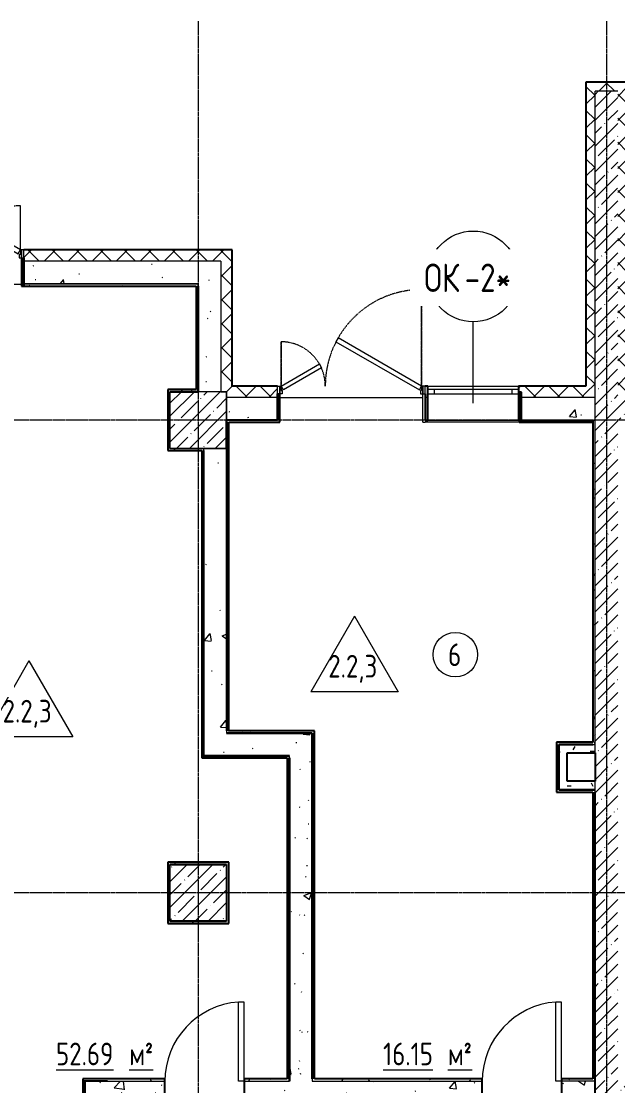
# Model space of a CAD drawing. Header units: millimetres. Extents: x -11854 to 4360091, y -19344 to 4989148.
# Drawn here: x 26381 to 31643, y 16847 to 26234 of the extents above; entities that cross this region are included whole.
import ezdxf

# ---------------------------------------------------------------- set-up
doc = ezdxf.new("R2010")
doc.units = ezdxf.units.MM
doc.linetypes.add('Линия сетки', pattern=[22.225, 12.7, -3.175, 3.175, -3.175])
doc.linetypes.add('Штрих', pattern=[6.35, 3.175, -3.175])
for name, color, linetype, lineweight in [('A-AREA-IDEN', 254, 'Continuous', 9), ('A-DOOR', 254, 'Continuous', 9), ('A-DOOR-FRAM', 254, 'Continuous', 18), ('A-FLOR', 254, 'Continuous', 9), ('A-GLAZ', 254, 'Continuous', 9), ('A-GLAZ-IDEN', 254, 'Continuous', 9), ('A-WALL', 254, 'Continuous', 9), ('S-GRID', 254, 'Continuous', 9)]:
    doc.layers.add(name, color=color, linetype=linetype, lineweight=lineweight)
doc.styles.add('ISOCPEUR', font='isocpeur.ttf', dxfattribs={"width": 0.8, "height": 200})
doc.styles.add('ISOCPEUR_1', font='isocpeur.ttf', dxfattribs={"width": 0.8, "height": 250})
doc.styles.add('ISOCPEUR_B', font='', dxfattribs={"width": 0.8, "height": 200})
doc.styles.add('ISOCPEUR_B_1', font='', dxfattribs={"width": 0.8, "height": 200})
doc.styles.get('ISOCPEUR_B').set_extended_font_data('ISOCPEUR', bold=True)
doc.styles.get('ISOCPEUR_B_1').set_extended_font_data('ISOCPEUR', bold=True)
pattern_1 = [(50, (542041.7, 20914.14), (728.7365, -63.7558), [76.2, -838.2]), (355, (542041.7, 20914.14), (-140.9716, 764.2276), [60.96, -670.56]), (100.451, (542102.4, 20908.8), (587.77, 700.46675), [64.76, -712.36]), (46.184, (542041.7, 21117.3), (1084.3162, -168.171), [114.3, -1257.3]), (96.636, (542132, 21103.3), (949.61, 989.7098), [97.14, -1068.54]), (351.184, (542041.7, 21117.3), (949.6206, 989.7012), [91.44, -1005.84]), (21, (542143.3, 21066.54), (606.4579, -409.06057), [76.2, -838.2]), (326, (542143.3, 21066.54), (247.2083, 736.7529), [60.96, -670.56]), (71.451, (542193.8, 21032.46), (853.66825, 327.6855), [64.76, -712.36]), (37.5, (542041.67, 20914.14), (12.35469, 338.22012), [6.706, -655.726, 6.706, -674.014, -673.1]), (37.5, (542041.67, 20914.14), (12.35469, 338.22012), [-1343.152, 6.706, -666.394]), (7.5, (542041.67, 20914.14), (267.27887, 400.72213), [6.706, -381.406, 6.706, -640.486, -256.54]), (7.5, (542041.67, 20914.14), (267.27887, 400.72213), [-1035.304, 6.706, -249.834]), (327.5, (541815.1, 20914.14), (542.36333, -22.91534), [6.706, -247.294, 6.706, -785.774, -1051.56]), (327.5, (541815.1, 20914.14), (542.36333, -22.91534), [-1046.48, 6.706, -1044.854]), (317.5, (541713.5, 20914.14), (592.51696, 101.7071), [6.706, -323.494, 6.706, -519.582, -746.76]), (317.5, (541713.5, 20914.14), (592.51696, 101.7071), [-856.488, 6.706, -740.054])]
pattern_2 = [(45, (542041.67, 20914.14), (-106.066017, 106.066017), []), (135, (542041.67, 20914.14), (-106.066017, -106.066017), [])]
pattern_3 = [(45, (542041.67, 20914.14), (-114.049253, 114.049253), []), (45, (542155.72, 20914.14), (-114.049253, 114.049253), [201.613, -40.323, 3.353, -36.97])]
pattern_4 = [(0, (542041.67, 20914.14), (406.4, 101.6), [33.528, -271.272, 33.528, -271.272, -1625.6]), (0, (542041.67, 20914.14), (406.4, 101.6), [-609.6, 33.528, -576.072, 33.528, -271.272, -711.2]), (0, (542041.67, 20914.14), (406.4, 101.6), [-1524, 33.528, -169.672, 33.528, -474.472]), (120, (542194.07, 20964.94), (-291.188181, 301.152724), [33.528, -271.272, 33.528, -1896.872]), (120, (542194.07, 20964.94), (-291.188181, 301.152724), [-338.328, -271.272, 33.528, -576.072, -1016]), (120, (542194.07, 20964.94), (-291.188181, 301.152724), [-1219.2, 33.528, -271.272, 33.528, -677.672]), (120, (542194.07, 20964.94), (-291.188181, 301.152724), [-1557.528, -169.672, 33.528, -474.472]), (240, (542244.87, 21168.14), (-115.211819, -402.752724), [33.528, -271.272, 33.528, -1896.872]), (240, (542244.87, 21168.14), (-115.211819, -402.752724), [-338.328, -271.272, 33.528, -576.072, -1016]), (240, (542244.87, 21168.14), (-115.211819, -402.752724), [-1219.2, 33.528, -271.272, 33.528, -677.672]), (240, (542244.87, 21168.14), (-115.211819, -402.752724), [-1557.528, -169.672, 33.528, -474.472])]

# ---------------------------------------------------------------- blocks, each defined once
blk = doc.blocks.new('Одиночные-Щитовые - Дверной блок внутренний глухой ДГ 21х7 Л-4429184-1В')
at = {"layer": 'A-DOOR', "lineweight": 18}
for p, q in [((299, 100), (299, 798.1)), ((350, 798.1), (299, 798.1)), ((350, 100), (350, 798.1)), ((350, 100), (299, 100))]:
    blk.add_line(p, q, dxfattribs=at)
at = {"layer": 'A-DOOR'}
blk.add_arc((350, 100), 700, 94.17811, 180, dxfattribs=at)
blk = doc.blocks.new('Дверь_Двупольная_внутренняя ПВХ профиль - Дверной блок наружный металлический остекленный ДНМО 24х13 Л-6073768-1В')
at = {"layer": 'A-DOOR', "linetype": 'Штрих'}
for p, q in [((618, 1000), (618, 150)), ((-618, 540), (-618, 150))]:
    blk.add_line(p, q, dxfattribs=at)
at = {"layer": 'A-DOOR'}
for p, q in [((620, 1000), (618, 1000)), ((-620, 540), (-618, 540)), ((-650, 150), (-630, 150)), ((-650, 80), (-650, 150)), ((-630, 150), (-630, 80)), ((-618, 150), (-620, 150)), ((618, 150), (620, 150)), ((650, 150), (630, 150)), ((630, 150), (630, 80)), ((650, 80), (650, 150)), ((-630, 80), (-650, 80)), ((630, 80), (650, 80))]:
    blk.add_line(p, q, dxfattribs=at)
at = {"layer": 'A-DOOR', "linetype": 'Штрих', "lineweight": 18}
for p, q in [((620, 150), (620, 1000)), ((-620, 150), (-620, 540))]:
    blk.add_line(p, q, dxfattribs=at)
at = {"layer": 'A-DOOR', "lineweight": 18}
for p, q in [((-116.1, 575), (-136.1, 540.4)), ((620, 150), (-116.1, 575)), ((-136.1, 540.4), (600, 115.4)), ((-620, 150), (-282.3, 345)), ((-262.3, 310.4), (-600, 115.4)), ((-282.3, 345), (-262.3, 310.4)), ((-600, 115.4), (-620, 150)), ((600, 115.4), (620, 150))]:
    blk.add_line(p, q, dxfattribs=at)
at = {"layer": 'A-DOOR', "linetype": 'Штрих'}
for centre, radius, start, end in [((620, 150), 850, 90, 180), ((-620, 150), 390, 360, 90)]:
    blk.add_arc(centre, radius, start, end, dxfattribs=at)
at = {"layer": 'A-DOOR-FRAM'}
for p, q in [((-630, 150), (-620, 150)), ((-630, 80), (-630, 150)), ((-620, 150), (-620, 110)), ((-620, 110), (-610, 110)), ((-610, 110), (-610, 80)), ((620, 110), (610, 110)), ((610, 110), (610, 80)), ((630, 150), (620, 150)), ((620, 150), (620, 110)), ((630, 80), (630, 150)), ((-610, 80), (-630, 80)), ((610, 80), (630, 80))]:
    blk.add_line(p, q, dxfattribs=at)
blk = doc.blocks.new('Окно 1800х800 - ОК 800Х1800_ОК-3_1 _ВНУТРЕННИЕ ОКНА_ EI 31 _-7438692-1В')
at = {"layer": 'A-GLAZ', "lineweight": 18}
for p, q in [((-215, 120), (-275, 120)), ((-215, 80), (-215, 120)), ((525, 120), (465, 120)), ((465, 120), (465, 80)), ((-275, 80), (-215, 80)), ((465, 80), (525, 80))]:
    blk.add_line(p, q, dxfattribs=at)
at = {"layer": 'A-GLAZ'}
for p, q in [((-215, 80), (-215, 120)), ((465, 120), (-215, 120)), ((465, 120), (465, 80)), ((-215, 80), (465, 80))]:
    blk.add_line(p, q, dxfattribs=at)
blk = doc.blocks.new('Дверь_Двупольная_внутренняя ПВХ профиль - Дверной блок наружный металлический остекленный ДНМО 24х13-6796592-1В')
at = {"layer": 'A-DOOR'}
for p, q in [((-630, -80), (-650, -80)), ((-650, -80), (-650, -150)), ((-630, -150), (-630, -80)), ((630, -150), (630, -80)), ((630, -80), (650, -80)), ((650, -80), (650, -150)), ((-650, -150), (-630, -150)), ((-618, -150), (-620, -150)), ((618, -150), (620, -150)), ((650, -150), (630, -150)), ((-620, -540), (-618, -540)), ((620, -1000), (618, -1000))]:
    blk.add_line(p, q, dxfattribs=at)
at = {"layer": 'A-DOOR', "lineweight": 18}
for p, q in [((-600, -115.4), (-620, -150)), ((-620, -150), (-282.3, -345)), ((-262.3, -310.4), (-600, -115.4)), ((-136.1, -540.4), (600, -115.4)), ((620, -150), (-116.1, -575)), ((600, -115.4), (620, -150)), ((-282.3, -345), (-262.3, -310.4)), ((-116.1, -575), (-136.1, -540.4))]:
    blk.add_line(p, q, dxfattribs=at)
at = {"layer": 'A-DOOR', "linetype": 'Штрих', "lineweight": 18}
for p, q in [((-620, -150), (-620, -540)), ((620, -150), (620, -1000))]:
    blk.add_line(p, q, dxfattribs=at)
at = {"layer": 'A-DOOR', "linetype": 'Штрих'}
for p, q in [((-618, -540), (-618, -150)), ((618, -1000), (618, -150))]:
    blk.add_line(p, q, dxfattribs=at)
for centre, radius, start, end in [((-620, -150), 390, 270, 0), ((620, -150), 850, 180, 270)]:
    blk.add_arc(centre, radius, start, end, dxfattribs=at)
at = {"layer": 'A-DOOR-FRAM'}
for p, q in [((-630, -80), (-630, -150)), ((-610, -80), (-630, -80)), ((-610, -110), (-610, -80)), ((610, -80), (630, -80)), ((610, -110), (610, -80)), ((630, -80), (630, -150)), ((-630, -150), (-620, -150)), ((-620, -150), (-620, -110)), ((-620, -110), (-610, -110)), ((620, -110), (610, -110)), ((620, -150), (620, -110)), ((630, -150), (620, -150))]:
    blk.add_line(p, q, dxfattribs=at)
blk = doc.blocks.new('АР-Марка-Помещения-Этаж_Секция_Номер - Номер-1294543-1В')
at = {"layer": 'A-AREA-IDEN'}
blk.add_circle((0, 1.219), 1.965, dxfattribs=at)
blk = doc.blocks.new('Марка окна - Марка окна-2857-1В')
at = {"layer": 'A-GLAZ-IDEN'}
blk.add_circle((0, 0), 4.001, dxfattribs=at)
blk = doc.blocks.new('МАРКА ПОМЕЩЕНИЯ - ПОЛЫ - МАРКА ПОМЕЩЕНИЯ - ПОЛЫ-6348053-1В')
at = {"layer": 'A-AREA-IDEN'}
for p, q in [((0, 4.233), (-3.855, -2.444)), ((0, 4.233), (3.855, -2.444)), ((3.855, -2.444), (-3.855, -2.444))]:
    blk.add_line(p, q, dxfattribs=at)

msp = doc.modelspace()

# ---------------------------------------------------------------- hatches: boundary and pattern name
at = {"layer": 'A-WALL'}
h = msp.add_hatch(dxfattribs=at)
h.set_pattern_fill('FP_4', color=8, style=0, pattern_type=2)
h.set_pattern_definition(pattern_2)
h.paths.add_polyline_path([(31362.5, 22917.4), (31442.5, 22917.4), (31442.5, 25617.1), (31642.5, 25617.1), (31642.5, 25697.1), (31362.5, 25697.1), (31362.5, 23017.4)])
h = msp.add_hatch(dxfattribs=at)
h.set_pattern_fill('FP_4', color=8, style=0, pattern_type=2)
h.set_pattern_definition(pattern_2)
h.paths.add_polyline_path([(31722.5, 22917.4), (31722.5, 25697.1), (31642.5, 25697.1), (31642.5, 22917.4)])
h = msp.add_hatch(dxfattribs=at)
h.set_pattern_fill('FP_2', color=8, style=0, pattern_type=2)
h.set_pattern_definition(pattern_3)
h.paths.add_polyline_path([(31642.5, 22717.4), (31642.5, 25617.1), (31442.5, 25617.1), (31442.5, 22717.4)])
h = msp.add_hatch(dxfattribs=at)
h.set_pattern_fill('FP_4', color=8, style=0, pattern_type=2)
h.set_pattern_definition(pattern_2)
h.paths.add_polyline_path([(28142.6, 24117.4), (28142.6, 24217.4), (26402.6, 24217.4), (26402.6, 24117.4), (27942.6, 24117.4)])
h.paths.add_polyline_path([(25102.6, 24117.4), (25102.6, 24217.4), (24042.6, 24217.4), (24042.6, 24117.4), (24687.2, 24117.4)])
h.paths.add_polyline_path([(22242.6, 24117.4), (22242.6, 24217.4), (21742.6, 24217.4), (21742.6, 24117.4), (22165, 24117.4)])
h = msp.add_hatch(dxfattribs=at)
h.set_pattern_fill('FP_5', color=8, style=0, pattern_type=2)
h.set_pattern_definition(pattern_4)
h.paths.add_polyline_path([(26402.6, 23897.4), (26402.6, 24147.4), (26382.6, 24147.4), (26382.6, 23897.4)])
h.paths.add_polyline_path([(26402.6, 24217.4), (26402.6, 24217.4), (26382.6, 24217.4)])
h = msp.add_hatch(dxfattribs=at)
h.set_pattern_fill('FP_4', color=8, style=0, pattern_type=2)
h.set_pattern_definition(pattern_2)
h.paths.add_polyline_path([(28242.6, 23017.4), (28242.6, 24217.4), (28142.6, 24217.4), (28142.6, 23017.4)])
h = msp.add_hatch(dxfattribs=at)
h.set_pattern_fill('FP_1', color=8, style=0, pattern_type=2)
h.set_pattern_definition(pattern_1)
h.paths.add_polyline_path([(27942.6, 23917.4), (27942.6, 24117.4), (26402.6, 24117.4), (26402.6, 23917.4), (27438.8, 23917.4)])
h.paths.add_polyline_path([(25102.6, 23917.4), (25102.6, 24117.4), (24042.6, 24117.4), (24042.6, 23917.4), (24687.2, 23917.4)])
h.paths.add_polyline_path([(22242.6, 23917.4), (22242.6, 24117.4), (21942.6, 24117.4), (21942.6, 23917.4)])
h = msp.add_hatch(dxfattribs=at)
h.set_pattern_fill('FP_1', color=8, style=0, pattern_type=2)
h.set_pattern_definition(pattern_1)
h.paths.add_polyline_path([(28142.6, 22967.4), (28142.6, 24117.4), (27942.6, 24117.4), (27942.6, 22967.4)])
h = msp.add_hatch(dxfattribs=at)
h.set_pattern_fill('FP_5', color=8, style=0, pattern_type=2)
h.set_pattern_definition(pattern_4)
h.paths.add_polyline_path([(27922.6, 23897.4), (27942.6, 23897.4), (27942.6, 23917.4), (26402.6, 23917.4), (26402.6, 23897.4), (27438.8, 23897.4)])
h.paths.add_polyline_path([(24228.7, 23897.4), (25102.6, 23897.4), (25102.6, 23917.4), (24042.6, 23917.4), (24042.6, 23897.4)])
h.paths.add_polyline_path([(22242.6, 23897.4), (22242.6, 23917.4), (21942.6, 23917.4), (21942.6, 23897.4), (21962.6, 23897.4)])
h = msp.add_hatch(dxfattribs=at)
h.set_pattern_fill('FP_5', color=8, style=0, pattern_type=2)
h.set_pattern_definition(pattern_4)
h.paths.add_polyline_path([(27922.6, 22967.4), (27942.6, 22967.4), (27942.6, 23897.4), (27922.6, 23897.4), (27922.6, 22987.4)])
h = msp.add_hatch(dxfattribs=at)
h.set_pattern_fill('FP_4', color=8, style=0, pattern_type=2)
h.set_pattern_definition(pattern_2)
h.paths.add_polyline_path([(30767.6, 22917.4), (31362.5, 22917.4), (31362.5, 23017.4), (30767.6, 23017.4)])
h.paths.add_polyline_path([(29967.6, 22917.4), (29967.6, 23017.4), (29942.6, 23017.4), (29942.6, 22917.4)])
h.paths.add_polyline_path([(28192.5, 22917.4), (28642.6, 22917.4), (28642.6, 23017.4), (28142.6, 23017.4), (28142.6, 22967.4), (28192.5, 22967.4)])
h = msp.add_hatch(dxfattribs=at)
h.set_pattern_fill('FP_5', color=8, style=0, pattern_type=2)
h.set_pattern_definition(pattern_4)
h.paths.add_polyline_path([(27692.5, 22967.4), (27922.6, 22967.4), (27922.6, 22987.4), (27672.5, 22987.4), (27672.5, 22967.4)])
h = msp.add_hatch(dxfattribs=at)
h.set_pattern_fill('FP_5', color=8, style=0, pattern_type=2)
h.set_pattern_definition(pattern_4)
h.paths.add_polyline_path([(27692.5, 22447.4), (27692.5, 22967.4), (27672.5, 22967.4), (27672.5, 22447.4)])
h = msp.add_hatch(dxfattribs=at)
h.set_pattern_fill('FP_2', color=8, style=0, pattern_type=2)
h.set_pattern_definition(pattern_3)
h.paths.add_polyline_path([(28192.5, 22467.4), (28192.5, 22967.4), (27692.5, 22967.4), (27692.5, 22467.4), (27992.5, 22467.4)])
h = msp.add_hatch(dxfattribs=at)
h.set_pattern_fill('FP_1', color=8, style=0, pattern_type=2)
h.set_pattern_definition(pattern_1)
h.paths.add_polyline_path([(30767.6, 22717.4), (31442.5, 22717.4), (31442.5, 22917.4), (30767.6, 22917.4)])
h.paths.add_polyline_path([(29942.6, 22717.4), (29967.6, 22717.4), (29967.6, 22917.4), (29942.6, 22917.4)])
h.paths.add_polyline_path([(28192.5, 22717.4), (28642.6, 22717.4), (28642.6, 22917.4), (28192.5, 22917.4), (28192.5, 22761.2)])
h = msp.add_hatch(dxfattribs=at)
h.set_pattern_fill('FP_5', color=8, style=0, pattern_type=2)
h.set_pattern_definition(pattern_4)
h.paths.add_polyline_path([(28642.6, 22697.4), (28662.6, 22697.4), (28662.6, 22947.4), (28642.6, 22947.4), (28642.6, 22717.4)])
h = msp.add_hatch(dxfattribs=at)
h.set_pattern_fill('FP_5', color=8, style=0, pattern_type=2)
h.set_pattern_definition(pattern_4)
h.paths.add_polyline_path([(30772.6, 22697.4), (30792.6, 22697.4), (30792.6, 22962.4), (30772.6, 22962.4)])
h = msp.add_hatch(dxfattribs=at)
h.set_pattern_fill('FP_2', color=8, style=0, pattern_type=2)
h.set_pattern_definition(pattern_3)
h.paths.add_polyline_path([(35267.6, 22717.4), (35642.6, 22717.4), (35642.6, 22917.4), (35192.6, 22917.4), (35192.6, 22717.4)])
h.paths.add_polyline_path([(33542.6, 22717.4), (33792.6, 22717.4), (33792.6, 22917.4), (31642.5, 22917.4), (31642.5, 22717.4), (33342.6, 22717.4)])
h = msp.add_hatch(dxfattribs=at)
h.set_pattern_fill('FP_5', color=8, style=0, pattern_type=2)
h.set_pattern_definition(pattern_4)
h.paths.add_polyline_path([(31422.6, 22697.4), (31422.6, 22717.4), (30792.6, 22717.4), (30792.6, 22697.4), (31107.5, 22697.4)])
h.paths.add_polyline_path([(28642.6, 22697.4), (28642.6, 22717.4), (28192.5, 22717.4), (28192.5, 22697.4), (28356, 22697.4)])
h = msp.add_hatch(dxfattribs=at)
h.set_pattern_fill('FP_5', color=8, style=0, pattern_type=2)
h.set_pattern_definition(pattern_4)
h.paths.add_polyline_path([(31442.6, 19857.4), (31442.6, 22717.4), (31422.6, 22717.4), (31422.6, 19857.4)])
h = msp.add_hatch(dxfattribs=at)
h.set_pattern_fill('FP_2', color=8, style=0, pattern_type=2)
h.set_pattern_definition(pattern_3)
h.paths.add_polyline_path([(31642.6, 16887.4), (31642.6, 22717.4), (31442.6, 22717.4), (31442.6, 16887.4)])
h = msp.add_hatch(dxfattribs=at)
h.set_pattern_fill('FP_5', color=8, style=0, pattern_type=2)
h.set_pattern_definition(pattern_4)
h.paths.add_polyline_path([(28212.5, 19977.4), (28212.5, 22697.4), (28192.5, 22697.4), (28192.5, 19977.4)])
h = msp.add_hatch(dxfattribs=at)
h.set_pattern_fill('FP_5', color=8, style=0, pattern_type=2)
h.set_pattern_definition(pattern_4)
h.paths.add_polyline_path([(27972.5, 22447.4), (27992.5, 22447.4), (27992.5, 22467.4), (27692.5, 22467.4), (27692.5, 22447.4)])
h = msp.add_hatch(dxfattribs=at)
h.set_pattern_fill('FP_5', color=8, style=0, pattern_type=2)
h.set_pattern_definition(pattern_4)
h.paths.add_polyline_path([(27972.5, 19737.4), (27992.5, 19737.4), (27992.5, 22447.4), (27972.5, 22447.4), (27972.5, 20282.7)])
h = msp.add_hatch(dxfattribs=at)
h.set_pattern_fill('FP_1', color=8, style=0, pattern_type=2)
h.set_pattern_definition(pattern_1)
h.paths.add_polyline_path([(28192.5, 19757.4), (28192.5, 22467.4), (27992.5, 22467.4), (27992.5, 19757.4)])
h = msp.add_hatch(dxfattribs=at)
h.set_pattern_fill('FP_5', color=8, style=0, pattern_type=2)
h.set_pattern_definition(pattern_4)
h.paths.add_polyline_path([(28947.3, 19957.4), (28947.3, 19977.4), (28192.5, 19977.4), (28192.5, 19957.4)])
h = msp.add_hatch(dxfattribs=at)
h.set_pattern_fill('FP_1', color=8, style=0, pattern_type=2)
h.set_pattern_definition(pattern_1)
h.paths.add_polyline_path([(28947.3, 19757.4), (28947.3, 19957.4), (28192.5, 19957.4), (28192.5, 19757.4), (28747.3, 19757.4)])
h = msp.add_hatch(dxfattribs=at)
h.set_pattern_fill('FP_5', color=8, style=0, pattern_type=2)
h.set_pattern_definition(pattern_4)
h.paths.add_polyline_path([(28947.3, 16907.4), (28967.3, 16907.4), (28967.3, 19977.4), (28947.3, 19977.4), (28947.3, 17308.5)])
h = msp.add_hatch(dxfattribs=at)
h.set_pattern_fill('FP_5', color=8, style=0, pattern_type=2)
h.set_pattern_definition(pattern_4)
h.paths.add_polyline_path([(31102.3, 19437.4), (31122.3, 19437.4), (31122.3, 19857.4), (31102.3, 19857.4)])
h = msp.add_hatch(dxfattribs=at)
h.set_pattern_fill('FP_5', color=8, style=0, pattern_type=2)
h.set_pattern_definition(pattern_4)
h.paths.add_polyline_path([(31442.6, 19782.4), (31442.6, 19857.4), (31122.3, 19857.4), (31122.3, 19782.4), (31197.3, 19782.4)])
h = msp.add_hatch(dxfattribs=at)
h.set_pattern_fill('FP_5', color=8, style=0, pattern_type=2)
h.set_pattern_definition(pattern_4)
h.paths.add_polyline_path([(28747.3, 19737.4), (28747.3, 19757.4), (27992.5, 19757.4), (27992.5, 19737.4), (28727.3, 19737.4)])
h = msp.add_hatch(dxfattribs=at)
h.set_pattern_fill('FP_5', color=8, style=0, pattern_type=2)
h.set_pattern_definition(pattern_4)
h.paths.add_polyline_path([(28727.3, 16887.4), (28747.3, 16887.4), (28747.3, 19737.4), (28727.3, 19737.4), (28727.3, 16907.4)])
h = msp.add_hatch(dxfattribs=at)
h.set_pattern_fill('FP_1', color=8, style=0, pattern_type=2)
h.set_pattern_definition(pattern_1)
h.paths.add_polyline_path([(28947.3, 16887.4), (28947.3, 19757.4), (28747.3, 19757.4), (28747.3, 16887.4)])
h = msp.add_hatch(dxfattribs=at)
h.set_pattern_fill('FP_5', color=8, style=0, pattern_type=2)
h.set_pattern_definition(pattern_4)
h.paths.add_polyline_path([(31197.3, 19457.4), (31197.3, 19782.4), (31122.3, 19782.4), (31122.3, 19457.4)])
h = msp.add_hatch(dxfattribs=at)
h.set_pattern_fill('FP_5', color=8, style=0, pattern_type=2)
h.set_pattern_definition(pattern_4)
h.paths.add_polyline_path([(31442.6, 19457.4), (31442.6, 19532.4), (31197.3, 19532.4), (31197.3, 19457.4)])
h = msp.add_hatch(dxfattribs=at)
h.set_pattern_fill('FP_5', color=8, style=0, pattern_type=2)
h.set_pattern_definition(pattern_4)
h.paths.add_polyline_path([(31422.6, 16887.4), (31442.6, 16887.4), (31442.6, 19437.4), (31422.6, 19437.4), (31422.6, 16907.4)])
h = msp.add_hatch(dxfattribs=at)
h.set_pattern_fill('FP_5', color=8, style=0, pattern_type=2)
h.set_pattern_definition(pattern_4)
h.paths.add_polyline_path([(27692.5, 18277.4), (27692.5, 18817.4), (27672.5, 18817.4), (27672.5, 18277.4)])
h = msp.add_hatch(dxfattribs=at)
h.set_pattern_fill('FP_5', color=8, style=0, pattern_type=2)
h.set_pattern_definition(pattern_4)
h.paths.add_polyline_path([(28192.5, 18797.4), (28192.5, 18817.4), (27692.5, 18817.4), (27692.5, 18797.4)])
h = msp.add_hatch(dxfattribs=at)
h.set_pattern_fill('FP_2', color=8, style=0, pattern_type=2)
h.set_pattern_definition(pattern_3)
h.paths.add_polyline_path([(28192.5, 18297.4), (28192.5, 18797.4), (27692.5, 18797.4), (27692.5, 18297.4)])
h = msp.add_hatch(dxfattribs=at)
h.set_pattern_fill('FP_5', color=8, style=0, pattern_type=2)
h.set_pattern_definition(pattern_4)
h.paths.add_polyline_path([(28212.5, 18277.4), (28212.5, 18297.4), (27692.5, 18297.4), (27692.5, 18277.4)])
h = msp.add_hatch(dxfattribs=at)
h.set_pattern_fill('FP_5', color=8, style=0, pattern_type=2)
h.set_pattern_definition(pattern_4)
h.paths.add_polyline_path([(28727.3, 16887.4), (28727.3, 16907.4), (28347.6, 16907.4), (28347.6, 16887.4)])
h.paths.add_polyline_path([(26922.6, 16887.4), (27647.6, 16887.4), (27647.6, 16907.4), (26922.6, 16907.4)])
h = msp.add_hatch(dxfattribs=at)
h.set_pattern_fill('FP_5', color=8, style=0, pattern_type=2)
h.set_pattern_definition(pattern_4)
h.paths.add_polyline_path([(31422.6, 16887.4), (31422.6, 16907.4), (31147.5, 16907.4), (31147.5, 16887.4)])
h.paths.add_polyline_path([(30447.5, 16887.4), (30447.5, 16907.4), (28947.3, 16907.4), (28947.3, 16887.4), (29273.1, 16887.4)])
h = msp.add_hatch(dxfattribs=at)
h.set_pattern_fill('FP_5', color=8, style=0, pattern_type=2)
h.set_pattern_definition(pattern_4)
h.paths.add_polyline_path([(26942.6, 14947.4), (26942.6, 16887.4), (26922.6, 16887.4), (26922.6, 14947.4)])
h = msp.add_hatch(dxfattribs=at)
h.set_pattern_fill('FP_1', color=8, style=0, pattern_type=2)
h.set_pattern_definition(pattern_1)
h.paths.add_polyline_path([(27142.6, 14947.4), (27142.6, 16887.4), (26942.6, 16887.4), (26942.6, 14947.4)])
h = msp.add_hatch(dxfattribs=at)
h.set_pattern_fill('FP_1', color=8, style=0, pattern_type=2)
h.set_pattern_definition(pattern_1)
h.paths.add_polyline_path([(29947.5, 16687.4), (30447.5, 16687.4), (30447.5, 16887.4), (28347.6, 16887.4), (28347.6, 16687.4), (29747.5, 16687.4)])
h.paths.add_polyline_path([(31442.6, 16687.4), (31442.6, 16887.4), (31147.5, 16887.4), (31147.5, 16687.4)])
h.paths.add_polyline_path([(27422.6, 16687.4), (27647.6, 16687.4), (27647.6, 16887.4), (27142.6, 16887.4), (27142.6, 16687.4), (27347.6, 16687.4)])
h = msp.add_hatch(dxfattribs=at)
h.set_pattern_fill('FP_2', color=8, style=0, pattern_type=2)
h.set_pattern_definition(pattern_3)
h.paths.add_polyline_path([(35642.6, 16687.4), (35642.6, 16887.4), (31442.6, 16887.4), (31442.6, 16687.4), (35542.5, 16687.4)])

# ---------------------------------------------------------------- linework, layer by layer
at = {"layer": 'A-FLOR', "color": 8}
for p, q in [((25122.6, 23916.4), (26382.6, 23915.9)), ((28662.6, 22917.5), (29922.6, 22917.5)), ((28662.6, 22917.4), (29922.6, 22917.4)), ((31442.4, 19782.4), (31442.4, 19532.4))]:
    msp.add_line(p, q, dxfattribs=at)
at = {"layer": 'A-GLAZ-IDEN', "color": 8}
msp.add_line((30367.6, 22867.4), (30366.6, 23583.8), dxfattribs=at)
at = {"layer": 'A-WALL', "color": 8, "lineweight": 25}
for p, q in [((31362.5, 25697.1), (31362.5, 23017.4)), ((31722.5, 25697.1), (31362.5, 25697.1)), ((28242.6, 24217.4), (26402.6, 24217.4)), ((28242.6, 23017.4), (28242.6, 24217.4)), ((26382.6, 24147.4), (26382.6, 23897.4)), ((26402.6, 24147.4), (26402.6, 23897.4)), ((26402.6, 23897.4), (26402.6, 24147.4)), ((26382.6, 23897.4), (26402.6, 23897.4)), ((26402.6, 23897.4), (27922.6, 23897.4)), ((27922.6, 23897.4), (27922.6, 22987.4)), ((27942.6, 23897.4), (27942.6, 22967.4)), ((27942.6, 22967.4), (27942.6, 23897.4)), ((28642.6, 23017.4), (28242.6, 23017.4)), ((29967.6, 23017.4), (29942.6, 23017.4)), ((29967.6, 22717.4), (29967.6, 23017.4)), ((31362.5, 23017.4), (30767.6, 23017.4)), ((30767.6, 23017.4), (30767.6, 22717.4)), ((27922.6, 22987.4), (27672.5, 22987.4)), ((27672.5, 22987.4), (27672.5, 22447.4)), ((27942.6, 22967.4), (27692.5, 22967.4)), ((27692.5, 22967.4), (27942.6, 22967.4)), ((28642.6, 22717.4), (28642.6, 22947.4)), ((28642.6, 22947.4), (28642.6, 22717.4)), ((28662.6, 22697.4), (28662.6, 22947.4)), ((29942.6, 22947.4), (29942.6, 22717.4)), ((30792.6, 22962.4), (30772.6, 22962.4)), ((30772.6, 22962.4), (30772.6, 22697.4)), ((30792.6, 22717.4), (30792.6, 22962.4)), ((28192.5, 22467.4), (28192.5, 22717.4)), ((28642.6, 22717.4), (28192.5, 22717.4)), ((28192.5, 22717.4), (28192.5, 19977.4)), ((29942.6, 22717.4), (29967.6, 22717.4)), ((30767.6, 22717.4), (31422.6, 22717.4)), ((31422.6, 22717.4), (31422.6, 19877.4)), ((28212.5, 22697.4), (28662.6, 22697.4)), ((28212.5, 19977.4), (28212.5, 22697.4)), ((30772.6, 22697.4), (31422.6, 22697.4)), ((27672.5, 22447.4), (27972.5, 22447.4)), ((27972.5, 22447.4), (27972.5, 19737.4)), ((27992.5, 19757.4), (27992.5, 22447.4)), ((28947.3, 19957.4), (28192.5, 19957.4)), ((28192.5, 19957.4), (28947.3, 19957.4)), ((28967.3, 19977.4), (28212.5, 19977.4)), ((28947.3, 16907.4), (28947.3, 19957.4)), ((28947.3, 19957.4), (28947.3, 16907.4)), ((28967.3, 16907.4), (28967.3, 19977.4)), ((31422.6, 19877.4), (31102.3, 19877.4)), ((31102.3, 19877.4), (31102.3, 19437.4)), ((31422.6, 19857.4), (31122.3, 19857.4)), ((31122.3, 19857.4), (31122.3, 19457.4)), ((31122.3, 19857.4), (31422.6, 19857.4)), ((31122.3, 19457.4), (31122.3, 19857.4)), ((27972.5, 19737.4), (28727.3, 19737.4)), ((27992.5, 19757.4), (28747.3, 19757.4)), ((28747.3, 19757.4), (27992.5, 19757.4)), ((28727.3, 19737.4), (28727.3, 16907.4)), ((28747.3, 19737.4), (28747.3, 16887.4)), ((28747.3, 16887.4), (28747.3, 19737.4)), ((31197.3, 19782.4), (31442.6, 19782.4)), ((31197.3, 19532.4), (31197.3, 19782.4)), ((31442.6, 19782.4), (31442.6, 19532.4)), ((31442.6, 19532.4), (31197.3, 19532.4)), ((31102.3, 19437.4), (31422.6, 19437.4)), ((31122.3, 19457.4), (31442.6, 19457.4)), ((31442.6, 19457.4), (31122.3, 19457.4)), ((31422.6, 19437.4), (31422.6, 16907.4)), ((31442.6, 16687.4), (31442.6, 19437.4)), ((27672.5, 18817.4), (27672.5, 18277.4)), ((28212.5, 18817.4), (27672.5, 18817.4)), ((28192.5, 18797.4), (27692.5, 18797.4)), ((27692.5, 18797.4), (28192.5, 18797.4)), ((28212.5, 18277.4), (28212.5, 18817.4)), ((27672.5, 18277.4), (28212.5, 18277.4)), ((27692.5, 18297.4), (28192.5, 18297.4)), ((28192.5, 18297.4), (27692.5, 18297.4)), ((27647.6, 16907.4), (26922.6, 16907.4)), ((26922.6, 16907.4), (26922.6, 14967.4)), ((27647.6, 16887.4), (27647.6, 16907.4)), ((28347.6, 16907.4), (28347.6, 16687.4)), ((28727.3, 16907.4), (28347.6, 16907.4)), ((30447.5, 16907.4), (28967.3, 16907.4)), ((30447.5, 16887.4), (30447.5, 16907.4)), ((31422.6, 16907.4), (31147.5, 16907.4)), ((31147.5, 16907.4), (31147.5, 16887.4)), ((27142.6, 16887.4), (26922.6, 16887.4)), ((26942.6, 16887.4), (26942.6, 14947.4)), ((26942.6, 14947.4), (26942.6, 16887.4)), ((27647.6, 16687.4), (27647.6, 16887.4)), ((30447.5, 16667.4), (30447.5, 16887.4)), ((31147.5, 16887.4), (31147.5, 16687.4))]:
    msp.add_line(p, q, dxfattribs=at)
at = {"layer": 'A-WALL', "color": 8}
for p, q in [((31642.5, 25617.1), (31442.5, 25617.1)), ((31442.5, 22717.4), (31442.5, 25617.1)), ((28142.6, 24117.4), (26402.6, 24117.4)), ((28142.6, 24117.4), (28142.6, 22967.4)), ((26402.6, 23917.4), (27942.6, 23917.4)), ((27942.6, 23917.4), (26402.6, 23917.4)), ((27942.6, 23897.4), (27942.6, 23917.4)), ((29967.6, 23017.4), (30767.6, 23017.4)), ((27692.5, 22967.4), (27692.5, 22467.4)), ((27692.5, 22467.4), (27692.5, 22967.4)), ((28142.6, 22967.4), (27942.6, 22967.4)), ((28142.6, 22967.4), (28192.5, 22967.4)), ((28192.5, 22967.4), (28142.6, 22967.4)), ((28192.5, 22967.4), (28192.5, 22717.4)), ((28192.5, 22917.4), (28192.5, 22967.4)), ((28642.6, 22917.4), (28192.5, 22917.4)), ((28192.5, 22717.4), (28192.5, 22917.4)), ((29922.6, 22697.4), (29922.6, 22947.4)), ((29967.6, 22917.4), (29942.6, 22917.4)), ((31442.5, 22917.4), (30767.6, 22917.4)), ((29967.6, 22717.4), (30767.6, 22717.4)), ((31422.6, 22717.4), (31442.6, 22717.4)), ((31442.6, 19782.4), (31442.6, 22717.4)), ((29922.6, 22697.4), (29942.6, 22697.4)), ((30772.6, 22697.4), (29942.6, 22697.4)), ((27692.5, 22467.4), (27992.5, 22467.4)), ((28192.5, 22467.4), (27692.5, 22467.4)), ((27992.5, 22467.4), (28192.5, 22467.4)), ((27992.5, 22447.4), (27992.5, 22467.4)), ((28192.5, 19977.4), (28192.5, 19957.4)), ((31422.6, 19857.4), (31442.6, 19857.4)), ((28747.3, 19737.4), (28747.3, 19757.4)), ((31442.6, 19457.4), (31442.6, 19532.4)), ((31442.6, 19437.4), (31442.6, 19457.4)), ((27692.5, 18797.4), (27692.5, 18297.4)), ((27692.5, 18297.4), (27692.5, 18797.4)), ((28192.5, 18297.4), (28192.5, 18797.4)), ((28192.5, 18797.4), (28192.5, 18297.4)), ((28947.3, 16907.4), (28947.3, 16887.4)), ((27142.6, 16887.4), (27647.6, 16887.4)), ((27647.6, 16887.4), (27647.6, 16887.4)), ((28347.6, 16887.4), (28747.3, 16887.4)), ((28947.3, 16887.4), (30447.5, 16887.4)), ((30447.5, 16887.4), (30447.5, 16887.4)), ((31442.6, 16887.4), (31147.5, 16887.4))]:
    msp.add_line(p, q, dxfattribs=at)
at = {"layer": 'S-GRID', "color": 8, "linetype": 'Линия сетки'}
for p, q in [((27942.6, 26233.7), (27942.6, -3782.8)), ((31542.6, 26233.7), (31542.6, -3782.8)), ((52010.5, 22717.4), (20926.5, 22717.4)), ((52010.5, 22717.4), (20926.5, 22717.4)), ((52010.5, 18547.4), (20926.5, 18547.4))]:
    msp.add_line(p, q, dxfattribs=at)

# ---------------------------------------------------------------- block references
at = {"layer": 'A-AREA-IDEN', "color": 8, "xscale": 99.99999999999991, "yscale": 99.99999999999991, "zscale": 99.99999999999991}
for name, p in [('МАРКА ПОМЕЩЕНИЯ - ПОЛЫ - МАРКА ПОМЕЩЕНИЯ - ПОЛЫ-6348053-1В', (29321.6, 20565.9)), ('АР-Марка-Помещения-Этаж_Секция_Номер - Номер-1294543-1В', (30210.1, 20526.8)), ('МАРКА ПОМЕЩЕНИЯ - ПОЛЫ - МАРКА ПОМЕЩЕНИЯ - ПОЛЫ-6348053-1В', (26448.8, 20169.6))]:
    msp.add_blockref(name, p, dxfattribs=at)
at = {"layer": 'A-DOOR', "color": 8, "rotation": 179.9999618276284}
msp.add_blockref('Дверь_Двупольная_внутренняя ПВХ профиль - Дверной блок наружный металлический остекленный ДНМО 24х13-6796592-1В', (25752.6, 24067.4), dxfattribs=at)
at = {"layer": 'A-DOOR', "color": 8}
for name, p in [('Дверь_Двупольная_внутренняя ПВХ профиль - Дверной блок наружный металлический остекленный ДНМО 24х13 Л-6073768-1В', (29292.6, 22867.4)), ('Одиночные-Щитовые - Дверной блок внутренний глухой ДГ 21х7 Л-4429184-1В', (27997.6, 16787.4)), ('Одиночные-Щитовые - Дверной блок внутренний глухой ДГ 21х7 Л-4429184-1В', (30797.5, 16787.4))]:
    msp.add_blockref(name, p, dxfattribs=at)
at = {"layer": 'A-GLAZ', "color": 8}
msp.add_blockref('Окно 1800х800 - ОК 800Х1800_ОК-3_1 _ВНУТРЕННИЕ ОКНА_ EI 31 _-7438692-1В', (30242.6, 22867.4), dxfattribs=at)
at = {"layer": 'A-GLAZ-IDEN', "color": 8, "xscale": 99.99999999999991, "yscale": 99.99999999999991, "zscale": 99.99999999999991}
msp.add_blockref('Марка окна - Марка окна-2857-1В', (30367.6, 23983.9), dxfattribs=at)

# ---------------------------------------------------------------- texts
at = {"layer": 'A-AREA-IDEN', "color": 8, "char_height": 200, "attachment_point": 1}
for s, insert, width, style in [('\\fISOCPEUR|b1|i0|c204|p34|;\\W.8;6', (30146, 20747.6), 147.51, 'ISOCPEUR_B'), ('2.2,3', (29088.6, 20646.5), 551.561, 'ISOCPEUR'), ('2.2,3', (26215.8, 20250.2), 551.561, 'ISOCPEUR'), ('\\L52.69 ', (26687.1, 17227.5), 782.447, 'ISOCPEUR_B'), ('\\L\\fISOCPEUR|b1|i0|c238|p34|;\\W.8;\\L²', (27470.3, 17227.5), 128.27, 'ISOCPEUR_B_1'), ('\\L16.15 ', (29572.6, 17227.5), 692.658, 'ISOCPEUR_B'), ('\\L\\fISOCPEUR|b1|i0|c238|p34|;\\W.8;\\L²', (30281.7, 17227.5), 128.27, 'ISOCPEUR_B_1'), ('\\L\\fISOCPEUR|b1|i0|c204|p34|;\\W.8;\\Lм', (27332.7, 17227.5), 166.751, 'ISOCPEUR_B'), ('\\L\\fISOCPEUR|b1|i0|c204|p34|;\\W.8;\\Lм', (30144.1, 17227.5), 166.751, 'ISOCPEUR_B')]:
    msp.add_mtext(s, dxfattribs=dict(at, insert=insert, width=width, style=style))

# ---------------------------------------------------------------- next in the draw order: texts
at = {"layer": 'A-GLAZ-IDEN', "color": 8, "insert": (29935.1, 24097.1), "char_height": 250, "width": 432.911, "attachment_point": 1, "style": 'ISOCPEUR_1', "bg_fill": 2}
msp.add_mtext('ОК', dxfattribs=at)

# ---------------------------------------------------------------- next in the draw order: texts
at = {"layer": 'A-GLAZ-IDEN', "color": 8, "insert": (30292.3, 24097.1), "char_height": 250, "width": 606.076, "attachment_point": 1, "style": 'ISOCPEUR_1', "bg_fill": 2}
msp.add_mtext('-2*', dxfattribs=at)

doc.saveas('drawing.dxf')
